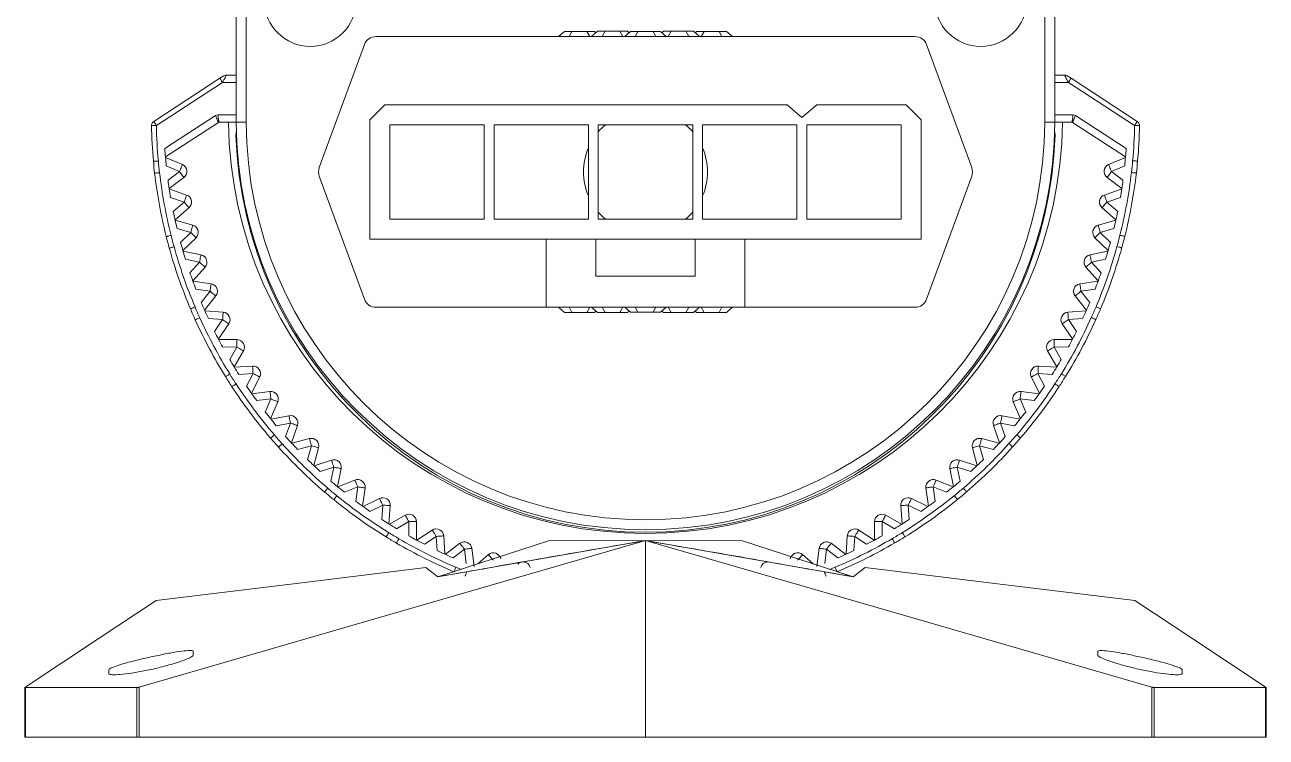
# Model space of a CAD drawing. Header units: inches. Extents: x -2.2 to 18.9, y 3.4 to 18.6.
# Drawn here: x -0.715 to 1.253, y 16.269 to 17.398 of the extents above; entities that cross this region are included whole.
import ezdxf

# ---------------------------------------------------------------- set-up
doc = ezdxf.new("R2010")
doc.units = ezdxf.units.IN
doc.header["$MEASUREMENT"] = 0
doc.layers.add('Graze 2.0 Int', color=7, linetype='Continuous')

msp = doc.modelspace()

# ---------------------------------------------------------------- linework, layer by layer
at = {"layer": 'Graze 2.0 Int', "color": 253, "linetype": 'Continuous', "lineweight": 15}
for p, q in [((-0.380082, 17.243187), (-0.380082, 17.544385)), ((-0.364334, 17.542422), (-0.364334, 17.243266)), ((0.902026, 17.243187), (0.902026, 17.542422)), ((0.917774, 17.544385), (0.917774, 17.243187)), ((0.696046, 17.379014), (-0.158354, 17.379014)), ((0.140483, 17.387196), (0.131035, 17.379014)), ((0.140483, 17.387196), (0.152303, 17.387196)), ((0.152303, 17.387196), (0.147578, 17.379014)), ((0.152303, 17.387196), (0.175941, 17.387196)), ((0.175941, 17.387196), (0.180665, 17.379014)), ((0.175941, 17.387196), (0.18776, 17.387196)), ((0.192886, 17.387261), (0.183362, 17.379014)), ((0.190285, 17.385009), (0.18776, 17.387196)), ((0.192886, 17.387261), (0.204685, 17.387261)), ((0.204685, 17.387261), (0.199923, 17.379014)), ((0.204685, 17.387261), (0.228283, 17.387261)), ((0.228283, 17.387261), (0.233045, 17.379014)), ((0.228283, 17.387261), (0.240082, 17.387261)), ((0.244948, 17.386775), (0.235986, 17.379014)), ((0.242796, 17.384911), (0.240082, 17.387261)), ((0.244948, 17.386775), (0.256897, 17.386775)), ((0.256897, 17.386775), (0.252416, 17.379014)), ((0.256897, 17.386775), (0.280795, 17.386775)), ((0.280795, 17.386775), (0.285276, 17.379014)), ((0.280795, 17.386775), (0.292744, 17.386775)), ((0.301706, 17.379014), (0.292744, 17.386775)), ((0.29761, 17.387261), (0.294896, 17.384911)), ((0.29761, 17.387261), (0.309409, 17.387261)), ((0.309409, 17.387261), (0.304647, 17.379014)), ((0.309409, 17.387261), (0.333007, 17.387261)), ((0.333007, 17.387261), (0.337769, 17.379014)), ((0.333007, 17.387261), (0.344807, 17.387261)), ((0.35433, 17.379014), (0.344807, 17.387261)), ((0.349932, 17.387196), (0.347407, 17.385009)), ((0.349932, 17.387196), (0.361751, 17.387196)), ((0.361751, 17.387196), (0.357027, 17.379014)), ((0.361751, 17.387196), (0.38539, 17.387196)), ((0.38539, 17.387196), (0.390114, 17.379014)), ((0.38539, 17.387196), (0.397209, 17.387196)), ((0.406658, 17.379014), (0.397209, 17.387196)), ((-0.176834, 17.36611), (-0.24835, 17.171228)), ((0.786042, 17.171228), (0.714526, 17.36611)), ((-0.510887, 17.244605), (-0.405903, 17.312783)), ((-0.401615, 17.306179), (-0.506599, 17.238002)), ((-0.405903, 17.312783), (-0.399841, 17.31672)), ((-0.380082, 17.306179), (-0.401615, 17.306179)), ((-0.395553, 17.31799), (-0.380082, 17.31799)), ((0.917774, 17.31799), (0.933245, 17.31799)), ((0.939307, 17.306179), (0.917774, 17.306179)), ((0.937533, 17.31672), (0.943596, 17.312783)), ((1.044291, 17.238002), (0.939307, 17.306179)), ((0.943596, 17.312783), (1.04858, 17.244605)), ((-0.14454, 17.270746), (-0.168162, 17.247124)), ((-0.14454, 17.270746), (0.493256, 17.270746)), ((0.516878, 17.250925), (0.493256, 17.270746)), ((0.5405, 17.270746), (0.516878, 17.250925)), ((0.5405, 17.270746), (0.682232, 17.270746)), ((0.705854, 17.247124), (0.682232, 17.270746)), ((-0.493211, 17.201759), (-0.413059, 17.253811)), ((-0.408062, 17.242972), (-0.492189, 17.18834)), ((-0.413059, 17.253811), (-0.409051, 17.254998)), ((-0.409051, 17.254998), (-0.380082, 17.254998)), ((-0.407338, 17.243187), (-0.408062, 17.242972)), ((-0.380082, 17.243187), (-0.407338, 17.243187)), ((-0.168162, 17.058147), (-0.168162, 17.247124)), ((0.705854, 17.247124), (0.705854, 17.058147)), ((0.902026, 17.243187), (0.917774, 17.243187)), ((0.917774, 17.254998), (0.946743, 17.254998)), ((0.945031, 17.243187), (0.917774, 17.243187)), ((0.945754, 17.242972), (0.945031, 17.243187)), ((1.029881, 17.18834), (0.945754, 17.242972)), ((0.946743, 17.254998), (0.950751, 17.253811)), ((0.950751, 17.253811), (1.030903, 17.201759)), ((-0.136666, 17.089643), (-0.136666, 17.23925)), ((-0.136666, 17.23925), (0.012941, 17.23925)), ((0.012941, 17.23925), (0.012941, 17.089643)), ((0.028689, 17.089643), (0.028689, 17.23925)), ((0.028689, 17.23925), (0.178295, 17.23925)), ((0.178295, 17.23925), (0.178295, 17.089643)), ((0.194043, 17.089643), (0.194043, 17.23925)), ((0.194043, 17.23925), (0.343649, 17.23925)), ((0.343649, 17.23925), (0.343649, 17.089643)), ((0.359397, 17.089643), (0.359397, 17.23925)), ((0.359397, 17.23925), (0.509004, 17.23925)), ((0.509004, 17.23925), (0.509004, 17.089643)), ((0.524752, 17.23925), (0.674358, 17.23925)), ((0.524752, 17.089643), (0.524752, 17.23925)), ((0.674358, 17.23925), (0.674358, 17.089643)), ((-0.492115, 17.18747), (-0.465385, 17.176004)), ((1.003077, 17.176004), (1.029807, 17.18747)), ((-0.470041, 17.16515), (-0.490841, 17.174072)), ((-0.488168, 17.151597), (-0.470041, 17.16515)), ((1.028534, 17.174072), (1.007733, 17.16515)), ((1.007733, 17.16515), (1.02586, 17.151597)), ((-0.462969, 17.15569), (-0.486264, 17.138274)), ((-0.24835, 17.157665), (-0.176834, 16.962783)), ((0.714526, 16.962783), (0.786042, 17.157665)), ((1.023956, 17.138274), (1.000661, 17.15569)), ((-0.486132, 17.137412), (-0.458704, 17.127734)), ((-0.462634, 17.116596), (-0.483978, 17.124127)), ((0.996396, 17.127734), (1.023824, 17.137412)), ((1.02167, 17.124127), (1.000326, 17.116596)), ((-0.479828, 17.101877), (-0.462634, 17.116596)), ((-0.454953, 17.107624), (-0.477048, 17.088709)), ((1.01474, 17.088709), (0.992645, 17.107624)), ((1.000326, 17.116596), (1.01752, 17.101877)), ((-0.47686, 17.087857), (-0.448853, 17.08001)), ((0.012941, 17.089643), (-0.136666, 17.089643)), ((0.178295, 17.089643), (0.028689, 17.089643)), ((0.343649, 17.089643), (0.194043, 17.089643)), ((0.509004, 17.089643), (0.359397, 17.089643)), ((0.674358, 17.089643), (0.524752, 17.089643)), ((0.986545, 17.08001), (1.014552, 17.087857)), ((-0.45204, 17.068637), (-0.473834, 17.074743)), ((-0.468225, 17.052816), (-0.45204, 17.068637)), ((1.011526, 17.074743), (0.989732, 17.068637)), ((0.989732, 17.068637), (1.005917, 17.052816)), ((-0.443784, 17.060191), (-0.464583, 17.03986)), ((0.190106, 17.058147), (-0.168162, 17.058147)), ((0.111366, 16.94988), (0.111366, 17.058147)), ((0.190106, 17.058147), (0.347586, 17.058147)), ((0.190106, 16.999092), (0.190106, 17.058147)), ((0.705854, 17.058147), (0.347586, 17.058147)), ((0.347586, 17.058147), (0.347586, 16.999092)), ((0.426326, 17.058147), (0.426326, 16.94988)), ((1.002275, 17.03986), (0.981476, 17.060191)), ((-0.464339, 17.039022), (-0.435875, 17.033039)), ((-0.438305, 17.021481), (-0.460454, 17.026136)), ((0.973567, 17.033039), (1.002031, 17.039022)), ((0.998146, 17.026136), (0.975997, 17.021481)), ((-0.453411, 17.004627), (-0.438305, 17.021481)), ((-0.429509, 17.013598), (-0.448922, 16.991939)), ((0.986614, 16.991939), (0.967202, 17.013598)), ((0.975997, 17.021481), (0.991103, 17.004627)), ((-0.448623, 16.991119), (-0.419827, 16.987028)), ((0.190106, 16.999092), (0.347586, 16.999092)), ((0.957519, 16.987028), (0.986315, 16.991119)), ((-0.421489, 16.975334), (-0.443897, 16.978518)), ((-0.43545, 16.95752), (-0.421489, 16.975334)), ((-0.412192, 16.968048), (-0.430134, 16.945156)), ((0.967826, 16.945156), (0.949885, 16.968048)), ((0.981589, 16.978518), (0.959181, 16.975334)), ((0.959181, 16.975334), (0.973142, 16.95752)), ((-0.158354, 16.94988), (0.111366, 16.94988)), ((0.426326, 16.94988), (0.111366, 16.94988)), ((0.140483, 16.941697), (0.131035, 16.94988)), ((0.152303, 16.941697), (0.147578, 16.94988)), ((0.175941, 16.941697), (0.180665, 16.94988)), ((0.192886, 16.941632), (0.183362, 16.94988)), ((0.204685, 16.941632), (0.199923, 16.94988)), ((0.228283, 16.941632), (0.233045, 16.94988)), ((0.244948, 16.942118), (0.235986, 16.94988)), ((0.256897, 16.942118), (0.252416, 16.94988)), ((0.280795, 16.942118), (0.285276, 16.94988)), ((0.301706, 16.94988), (0.292744, 16.942118)), ((0.309409, 16.941632), (0.304647, 16.94988)), ((0.333007, 16.941632), (0.337769, 16.94988)), ((0.35433, 16.94988), (0.344807, 16.941632)), ((0.361751, 16.941697), (0.357027, 16.94988)), ((0.38539, 16.941697), (0.390114, 16.94988)), ((0.406658, 16.94988), (0.397209, 16.941697)), ((0.426326, 16.94988), (0.696046, 16.94988)), ((-0.429782, 16.944357), (-0.400778, 16.942174)), ((-0.401665, 16.930397), (-0.424235, 16.932096)), ((-0.414421, 16.9117), (-0.401665, 16.930397)), ((0.140483, 16.941697), (0.152303, 16.941697)), ((0.152303, 16.941697), (0.175941, 16.941697)), ((0.175941, 16.941697), (0.18776, 16.941697)), ((0.190285, 16.943884), (0.18776, 16.941697)), ((0.192886, 16.941632), (0.204685, 16.941632)), ((0.204685, 16.941632), (0.228283, 16.941632)), ((0.228283, 16.941632), (0.240082, 16.941632)), ((0.242796, 16.943982), (0.240082, 16.941632)), ((0.244948, 16.942118), (0.256897, 16.942118)), ((0.256897, 16.942118), (0.280795, 16.942118)), ((0.280795, 16.942118), (0.292744, 16.942118)), ((0.29761, 16.941632), (0.294896, 16.943982)), ((0.29761, 16.941632), (0.309409, 16.941632)), ((0.309409, 16.941632), (0.333007, 16.941632)), ((0.333007, 16.941632), (0.344807, 16.941632)), ((0.349932, 16.941697), (0.347407, 16.943884)), ((0.349932, 16.941697), (0.361751, 16.941697)), ((0.361751, 16.941697), (0.38539, 16.941697)), ((0.38539, 16.941697), (0.397209, 16.941697)), ((0.938471, 16.942174), (0.967474, 16.944357)), ((0.961927, 16.932096), (0.939357, 16.930397)), ((0.939357, 16.930397), (0.952113, 16.9117)), ((-0.391908, 16.92374), (-0.408301, 16.899714)), ((0.945993, 16.899714), (0.9296, 16.92374)), ((-0.407897, 16.898941), (-0.378812, 16.898676)), ((-0.37892, 16.886865), (-0.401552, 16.887071)), ((-0.390415, 16.867368), (-0.37892, 16.886865)), ((0.916504, 16.898676), (0.945589, 16.898941)), ((0.939245, 16.887071), (0.916612, 16.886865)), ((0.916612, 16.886865), (0.928107, 16.867368)), ((-0.368745, 16.880867), (-0.383517, 16.855812)), ((0.921209, 16.855812), (0.906438, 16.880867)), ((-0.383063, 16.855067), (-0.354024, 16.856721)), ((0.891716, 16.856721), (0.920755, 16.855067)), ((-0.353352, 16.844929), (-0.375949, 16.843642)), ((-0.363536, 16.824716), (-0.353352, 16.844929)), ((-0.342804, 16.839615), (-0.355891, 16.81364)), ((0.893583, 16.81364), (0.880497, 16.839615)), ((0.891045, 16.844929), (0.901228, 16.824716)), ((0.913642, 16.843642), (0.891045, 16.844929)), ((-0.355388, 16.812927), (-0.326523, 16.816493)), ((0.864215, 16.816493), (0.893081, 16.812927)), ((-0.325074, 16.804771), (-0.347537, 16.801996)), ((-0.333902, 16.78393), (-0.325074, 16.804771)), ((-0.314199, 16.800164), (-0.325543, 16.773383)), ((0.863235, 16.773383), (0.851891, 16.800164)), ((0.862766, 16.804771), (0.871594, 16.78393)), ((0.885229, 16.801996), (0.862766, 16.804771)), ((-0.324995, 16.772704), (-0.296427, 16.778167)), ((0.834119, 16.778167), (0.862687, 16.772704)), ((-0.294208, 16.766566), (-0.316439, 16.762315)), ((-0.301642, 16.745188), (-0.294208, 16.766566)), ((-0.283053, 16.762687), (-0.292605, 16.735215)), ((0.830297, 16.735215), (0.820745, 16.762687)), ((0.831901, 16.766566), (0.839334, 16.745188)), ((0.854131, 16.762315), (0.831901, 16.766566)), ((-0.292013, 16.734574), (-0.263868, 16.74191)), ((-0.260889, 16.730481), (-0.282791, 16.724772)), ((-0.266896, 16.708659), (-0.260889, 16.730481)), ((0.798581, 16.730481), (0.804589, 16.708659)), ((0.820483, 16.724772), (0.798581, 16.730481)), ((0.80156, 16.74191), (0.829706, 16.734574)), ((-0.249502, 16.727346), (-0.257221, 16.699304)), ((0.794914, 16.699304), (0.787194, 16.727346)), ((-0.256589, 16.698703), (-0.228989, 16.70788)), ((-0.225262, 16.696672), (-0.24674, 16.689531)), ((-0.229817, 16.674501), (-0.225262, 16.696672)), ((-0.213693, 16.694295), (-0.219546, 16.665805)), ((0.757238, 16.665805), (0.751385, 16.694295)), ((0.762954, 16.696672), (0.767509, 16.674501)), ((0.784432, 16.689531), (0.762954, 16.696672)), ((0.766681, 16.70788), (0.794281, 16.698703)), ((-0.218874, 16.665247), (-0.19194, 16.676224)), ((0.729632, 16.676224), (0.756567, 16.665247)), ((-0.187482, 16.665287), (-0.208442, 16.656745)), ((-0.190564, 16.642864), (-0.187482, 16.665287)), ((-0.175781, 16.663679), (-0.179742, 16.634864)), ((0.717434, 16.634864), (0.713474, 16.663679)), ((0.725175, 16.665287), (0.728256, 16.642864)), ((0.746134, 16.656745), (0.725175, 16.665287)), ((-0.179035, 16.634352), (-0.152884, 16.647082)), ((-0.147714, 16.636463), (-0.168065, 16.626556)), ((-0.14931, 16.613886), (-0.147714, 16.636463)), ((-0.135933, 16.63563), (-0.137984, 16.606617)), ((0.675676, 16.606617), (0.673625, 16.63563)), ((0.685406, 16.636463), (0.687002, 16.613886)), ((0.705757, 16.626556), (0.685406, 16.636463)), ((0.690576, 16.647082), (0.716728, 16.634352)), ((-0.137245, 16.606153), (-0.11199, 16.620581)), ((0.649682, 16.620581), (0.674937, 16.606153)), ((-0.106131, 16.610325), (-0.125784, 16.599098)), ((-0.106234, 16.587692), (-0.106131, 16.610325)), ((-0.09432, 16.610271), (-0.094453, 16.581186)), ((-0.093685, 16.580772), (-0.069437, 16.596834)), ((0.607129, 16.596834), (0.631377, 16.580772)), ((0.632145, 16.581186), (0.632013, 16.610271)), ((0.643823, 16.610325), (0.643927, 16.587692)), ((0.663476, 16.599098), (0.643823, 16.610325)), ((-0.062915, 16.586988), (-0.081784, 16.574488)), ((-0.061524, 16.564397), (-0.062915, 16.586988)), ((-0.060468, 16.522803), (0.268794, 16.580185)), ((0.115303, 16.579808), (-0.060468, 16.522803)), ((-0.051126, 16.587713), (-0.049339, 16.558683)), ((-0.048546, 16.55832), (-0.02541, 16.575947)), ((0.268846, 16.580195), (0.115303, 16.579808)), ((0.268839, 16.580194), (0.268794, 16.580185)), ((0.268846, 16.580195), (0.268846, 16.268777)), ((0.268847, 16.580195), (0.422389, 16.579808)), ((0.268898, 16.580185), (0.268853, 16.580194)), ((0.59816, 16.522803), (0.268898, 16.580185)), ((0.422389, 16.579808), (0.59816, 16.522803)), ((0.563103, 16.575947), (0.586238, 16.55832)), ((0.587031, 16.558683), (0.588818, 16.587713)), ((0.600607, 16.586988), (0.599216, 16.564397)), ((0.619476, 16.574488), (0.600607, 16.586988)), ((-0.018252, 16.566552), (-0.036256, 16.552835)), ((-0.015375, 16.544102), (-0.018252, 16.566552)), ((-0.006537, 16.568054), (-0.002839, 16.539204)), ((0.003204, 16.543453), (0.019898, 16.558009)), ((0.517794, 16.558009), (0.534488, 16.543453)), ((0.540531, 16.539204), (0.544229, 16.568054)), ((0.555945, 16.566552), (0.553067, 16.544102)), ((0.573948, 16.552835), (0.555945, 16.566552)), ((-0.060468, 16.522803), (-0.079405, 16.537613)), ((0.011972, 16.535427), (0.010601, 16.534232)), ((0.527091, 16.534232), (0.52572, 16.535427)), ((0.617097, 16.537613), (0.59816, 16.522803)), ((-0.448082, 16.404859), (-0.448082, 16.398626)), ((0.985774, 16.398626), (0.985774, 16.404859)), ((-0.58194, 16.369443), (-0.58194, 16.3757)), ((1.119632, 16.3757), (1.119632, 16.369443)), ((-0.715183, 16.347644), (-0.715183, 16.268777)), ((-0.537534, 16.347517), (-0.714293, 16.347517)), ((-0.714293, 16.347517), (-0.714293, 16.268777)), ((-0.537534, 16.268777), (-0.537534, 16.347517)), ((-0.533709, 16.348189), (-0.533709, 16.268777)), ((1.071401, 16.268777), (1.071401, 16.348189)), ((1.075226, 16.347517), (1.075226, 16.268777)), ((1.075226, 16.347517), (1.251985, 16.347517)), ((1.251985, 16.268777), (1.251985, 16.347517)), ((1.252875, 16.347639), (1.252875, 16.347644)), ((1.252875, 16.268777), (1.252875, 16.347639)), ((-0.714293, 16.268777), (-0.715183, 16.268777)), ((-0.537534, 16.268777), (-0.714293, 16.268777)), ((-0.533709, 16.268777), (-0.537534, 16.268777)), ((0.268846, 16.268777), (-0.533709, 16.268777)), ((0.268846, 16.268777), (1.071401, 16.268777)), ((1.075226, 16.268777), (1.071401, 16.268777)), ((1.075226, 16.268777), (1.251985, 16.268777)), ((1.252875, 16.268777), (1.251985, 16.268777))]:
    msp.add_line(p, q, dxfattribs=at)
at = {"layer": 'Graze 2.0 Int', "color": 253, "linetype": 'Continuous', "lineweight": 15, "flags": 128}
for points in [[(-0.405903, 17.312783), (-0.405821, 17.312656), (-0.405577, 17.31228), (-0.405181, 17.31167), (-0.404647, 17.310848), (-0.403998, 17.309848), (-0.403256, 17.308706), (-0.402452, 17.307467), (-0.401615, 17.306179)], [(-0.395553, 17.31799), (-0.395645, 17.31781), (-0.395918, 17.317278), (-0.396365, 17.316408), (-0.396971, 17.315227), (-0.397718, 17.313771), (-0.398584, 17.312084), (-0.399542, 17.310218), (-0.400562, 17.30823), (-0.401615, 17.306179)], [(0.939307, 17.306179), (0.938124, 17.308483), (0.936987, 17.310699), (0.935939, 17.312741), (0.93502, 17.314531), (0.934266, 17.315999), (0.933706, 17.317091), (0.933361, 17.317763), (0.933245, 17.31799)], [(0.939307, 17.306179), (0.940144, 17.307467), (0.940948, 17.308706), (0.94169, 17.309848), (0.94234, 17.310848), (0.942873, 17.31167), (0.943269, 17.31228), (0.943513, 17.312656), (0.943596, 17.312783)], [(-0.510887, 17.244605), (-0.510805, 17.244478), (-0.510561, 17.244103), (-0.510165, 17.243492), (-0.509631, 17.242671), (-0.508981, 17.24167), (-0.50824, 17.240529), (-0.507436, 17.23929), (-0.506599, 17.238002)], [(-0.413059, 17.253811), (-0.412084, 17.251696), (-0.411147, 17.249663), (-0.410283, 17.247789), (-0.409526, 17.246147), (-0.408904, 17.244799), (-0.408443, 17.243797), (-0.408158, 17.243181), (-0.408062, 17.242972)], [(-0.407338, 17.243187), (-0.407364, 17.243366), (-0.407442, 17.243899), (-0.407568, 17.244769), (-0.407739, 17.24595), (-0.40795, 17.247406), (-0.408195, 17.249092), (-0.408465, 17.250958), (-0.408754, 17.252947), (-0.409051, 17.254998)], [(-0.364334, 17.243266), (-0.367406, 17.243251), (-0.37036, 17.243236), (-0.373083, 17.243222), (-0.375469, 17.24321), (-0.377427, 17.2432), (-0.378883, 17.243193), (-0.379779, 17.243188), (-0.380082, 17.243187)], [(0.946743, 17.254998), (0.946446, 17.252947), (0.946157, 17.250958), (0.945887, 17.249092), (0.945642, 17.247406), (0.945431, 17.24595), (0.94526, 17.244769), (0.945134, 17.243899), (0.945057, 17.243366), (0.945031, 17.243187)], [(0.945754, 17.242972), (0.94585, 17.243181), (0.946135, 17.243797), (0.946596, 17.244799), (0.947218, 17.246147), (0.947975, 17.247789), (0.948839, 17.249663), (0.949776, 17.251696), (0.950751, 17.253811)], [(1.04858, 17.244605), (1.048497, 17.244478), (1.048253, 17.244103), (1.047857, 17.243492), (1.047323, 17.242671), (1.046674, 17.24167), (1.045932, 17.240529), (1.045128, 17.23929), (1.044291, 17.238002)], [(-0.514471, 17.237849), (-0.51432, 17.237852), (-0.513872, 17.237861), (-0.513145, 17.237875), (-0.512166, 17.237894), (-0.510973, 17.237917), (-0.509612, 17.237943), (-0.508135, 17.237972), (-0.506599, 17.238002)], [(-0.379838, 17.228381), (-0.380172, 17.226813), (-0.380443, 17.222887)], [(0.918135, 17.222887), (0.917864, 17.226813), (0.91753, 17.228381)], [(1.052164, 17.237849), (1.052012, 17.237852), (1.051564, 17.237861), (1.050837, 17.237875), (1.049858, 17.237894), (1.048665, 17.237917), (1.047304, 17.237943), (1.045827, 17.237972), (1.044291, 17.238002)], [(-0.511315, 17.181158), (-0.511164, 17.181172), (-0.510718, 17.181213), (-0.509994, 17.18128), (-0.509018, 17.181369), (-0.50783, 17.181479), (-0.506475, 17.181604), (-0.505004, 17.181739), (-0.503474, 17.18188)], [(1.049036, 17.181468), (1.048885, 17.181481), (1.048439, 17.181522), (1.047714, 17.181589), (1.046739, 17.181678), (1.045551, 17.181787), (1.044195, 17.181912), (1.042724, 17.182046), (1.041195, 17.182187)], [(-0.509352, 17.162339), (-0.509202, 17.162357), (-0.508757, 17.162408), (-0.508034, 17.162493), (-0.507061, 17.162606), (-0.505876, 17.162744), (-0.504524, 17.162902), (-0.503057, 17.163073), (-0.501531, 17.163251)], [(-0.465385, 17.176004), (-0.465474, 17.175796), (-0.465739, 17.175178), (-0.466169, 17.174175), (-0.466748, 17.172825), (-0.467454, 17.17118), (-0.468259, 17.169304), (-0.469132, 17.167267), (-0.470041, 17.16515)], [(-0.470041, 17.16515), (-0.468661, 17.163304), (-0.467334, 17.16153), (-0.466112, 17.159894), (-0.46504, 17.158461), (-0.46416, 17.157284), (-0.463507, 17.15641), (-0.463105, 17.155872), (-0.462969, 17.15569)], [(1.000661, 17.15569), (1.000797, 17.155872), (1.001199, 17.15641), (1.001853, 17.157284), (1.002732, 17.158461), (1.003804, 17.159894), (1.005027, 17.16153), (1.006353, 17.163304), (1.007733, 17.16515)], [(1.007733, 17.16515), (1.006825, 17.167267), (1.005951, 17.169304), (1.005146, 17.17118), (1.004441, 17.172825), (1.003862, 17.174175), (1.003431, 17.175178), (1.003166, 17.175796), (1.003077, 17.176004)], [(1.04708, 17.162647), (1.04693, 17.162665), (1.046485, 17.162716), (1.045762, 17.1628), (1.044789, 17.162913), (1.043604, 17.163051), (1.042252, 17.163208), (1.040784, 17.163379), (1.039258, 17.163556)], [(-0.458704, 17.127734), (-0.458779, 17.12752), (-0.459003, 17.126886), (-0.459366, 17.125857), (-0.459855, 17.124472), (-0.46045, 17.122784), (-0.46113, 17.120858), (-0.461867, 17.118769), (-0.462634, 17.116596)], [(1.000326, 17.116596), (0.999559, 17.118769), (0.998822, 17.120858), (0.998143, 17.122784), (0.997547, 17.124472), (0.997058, 17.125857), (0.996695, 17.126886), (0.996471, 17.12752), (0.996396, 17.127734)], [(-0.462634, 17.116596), (-0.461135, 17.114846), (-0.459694, 17.113163), (-0.458366, 17.111611), (-0.457202, 17.110252), (-0.456247, 17.109136), (-0.455537, 17.108307), (-0.4551, 17.107796), (-0.454953, 17.107624)], [(0.992645, 17.107624), (0.992793, 17.107796), (0.99323, 17.108307), (0.993939, 17.109136), (0.994895, 17.110252), (0.996059, 17.111611), (0.997387, 17.113163), (0.998827, 17.114846), (1.000326, 17.116596)], [(-0.490977, 17.062017), (-0.49083, 17.062054), (-0.490396, 17.062163), (-0.48969, 17.06234), (-0.48874, 17.062579), (-0.487583, 17.06287), (-0.486263, 17.063202), (-0.48483, 17.063562), (-0.483341, 17.063937)], [(-0.448853, 17.08001), (-0.448914, 17.079791), (-0.449096, 17.079144), (-0.44939, 17.078093), (-0.449786, 17.076679), (-0.450269, 17.074955), (-0.45082, 17.072989), (-0.451418, 17.070856), (-0.45204, 17.068637)], [(-0.45204, 17.068637), (-0.450429, 17.066989), (-0.44888, 17.065405), (-0.447453, 17.063944), (-0.446202, 17.062664), (-0.445175, 17.061614), (-0.444412, 17.060834), (-0.443942, 17.060353), (-0.443784, 17.060191)], [(0.981476, 17.060191), (0.981634, 17.060353), (0.982104, 17.060834), (0.982867, 17.061614), (0.983894, 17.062664), (0.985145, 17.063944), (0.986572, 17.065405), (0.988121, 17.066989), (0.989732, 17.068637)], [(0.989732, 17.068637), (0.98911, 17.070856), (0.988512, 17.072989), (0.987961, 17.074955), (0.987478, 17.076679), (0.987082, 17.078093), (0.986788, 17.079144), (0.986606, 17.079791), (0.986545, 17.08001)], [(1.028745, 17.062319), (1.028598, 17.062355), (1.028164, 17.062465), (1.027458, 17.062642), (1.026508, 17.06288), (1.025351, 17.06317), (1.02403, 17.063502), (1.022598, 17.063861), (1.021108, 17.064235)], [(-0.486143, 17.043724), (-0.485997, 17.043764), (-0.485565, 17.043884), (-0.484864, 17.044078), (-0.48392, 17.04434), (-0.48277, 17.044659), (-0.481459, 17.045022), (-0.480035, 17.045417), (-0.478555, 17.045827)], [(1.023918, 17.044024), (1.023772, 17.044064), (1.02334, 17.044184), (1.022639, 17.044378), (1.021695, 17.044639), (1.020545, 17.044957), (1.019233, 17.04532), (1.01781, 17.045714), (1.016329, 17.046124)], [(-0.435875, 17.033039), (-0.435922, 17.032817), (-0.43606, 17.03216), (-0.436285, 17.031091), (-0.436587, 17.029654), (-0.436955, 17.027903), (-0.437375, 17.025904), (-0.437831, 17.023736), (-0.438305, 17.021481)], [(0.975997, 17.021481), (0.975523, 17.023736), (0.975067, 17.025904), (0.974647, 17.027903), (0.974279, 17.029654), (0.973977, 17.031091), (0.973752, 17.03216), (0.973614, 17.032817), (0.973567, 17.033039)], [(-0.438305, 17.021481), (-0.436589, 17.019943), (-0.434939, 17.018464), (-0.433418, 17.017101), (-0.432085, 17.015907), (-0.430992, 17.014926), (-0.430179, 17.014198), (-0.429678, 17.013749), (-0.429509, 17.013598)], [(0.967202, 17.013598), (0.96737, 17.013749), (0.967871, 17.014198), (0.968684, 17.014926), (0.969778, 17.015907), (0.97111, 17.017101), (0.972631, 17.018464), (0.974281, 17.019943), (0.975997, 17.021481)], [(-0.419827, 16.987028), (-0.419859, 16.986803), (-0.419954, 16.986137), (-0.420107, 16.985057), (-0.420314, 16.983603), (-0.420565, 16.981831), (-0.420853, 16.979809), (-0.421164, 16.977615), (-0.421489, 16.975334)], [(0.959181, 16.975334), (0.958857, 16.977615), (0.958545, 16.979809), (0.958258, 16.981831), (0.958006, 16.983603), (0.957799, 16.985057), (0.957646, 16.986137), (0.957551, 16.986803), (0.957519, 16.987028)], [(-0.421489, 16.975334), (-0.419675, 16.973913), (-0.417931, 16.972546), (-0.416324, 16.971286), (-0.414915, 16.970182), (-0.413759, 16.969276), (-0.4129, 16.968603), (-0.412371, 16.968188), (-0.412192, 16.968048)], [(0.949885, 16.968048), (0.950063, 16.968188), (0.950592, 16.968603), (0.951451, 16.969276), (0.952607, 16.970182), (0.954016, 16.971286), (0.955623, 16.972546), (0.957367, 16.973913), (0.959181, 16.975334)], [(-0.452554, 16.947417), (-0.452414, 16.947476), (-0.452002, 16.94765), (-0.451332, 16.947934), (-0.45043, 16.948316), (-0.449332, 16.948782), (-0.448078, 16.949313), (-0.446718, 16.949889), (-0.445303, 16.950488)], [(0.990367, 16.947703), (0.990228, 16.947762), (0.989815, 16.947937), (0.989145, 16.94822), (0.988243, 16.948602), (0.987144, 16.949067), (0.985891, 16.949597), (0.98453, 16.950173), (0.983116, 16.950772)], [(-0.444963, 16.930084), (-0.444825, 16.930147), (-0.444417, 16.930331), (-0.443754, 16.930631), (-0.442862, 16.931035), (-0.441775, 16.931527), (-0.440534, 16.932088), (-0.439189, 16.932697), (-0.437789, 16.93333)], [(-0.400778, 16.942174), (-0.400795, 16.941948), (-0.400846, 16.941278), (-0.400928, 16.94019), (-0.401038, 16.938725), (-0.401172, 16.93694), (-0.401326, 16.934904), (-0.401492, 16.932695), (-0.401665, 16.930397)], [(-0.401665, 16.930397), (-0.399762, 16.929098), (-0.397931, 16.927849), (-0.396244, 16.926699), (-0.394766, 16.92569), (-0.393553, 16.924862), (-0.392651, 16.924247), (-0.392096, 16.923868), (-0.391908, 16.92374)], [(0.9296, 16.92374), (0.929788, 16.923868), (0.930343, 16.924247), (0.931245, 16.924862), (0.932458, 16.92569), (0.933937, 16.926699), (0.935623, 16.927849), (0.937454, 16.929098), (0.939357, 16.930397)], [(0.939357, 16.930397), (0.939184, 16.932695), (0.939018, 16.934904), (0.938865, 16.93694), (0.93873, 16.938725), (0.93862, 16.94019), (0.938538, 16.941278), (0.938488, 16.941948), (0.938471, 16.942174)], [(0.982783, 16.930368), (0.982645, 16.93043), (0.982237, 16.930615), (0.981574, 16.930914), (0.980682, 16.931318), (0.979594, 16.931809), (0.978354, 16.93237), (0.977008, 16.932978), (0.975608, 16.933611)], [(-0.378812, 16.898676), (-0.378814, 16.898449), (-0.37882, 16.897777), (-0.37883, 16.896685), (-0.378844, 16.895217), (-0.37886, 16.893427), (-0.378879, 16.891385), (-0.378899, 16.889169), (-0.37892, 16.886865)], [(-0.37892, 16.886865), (-0.376935, 16.885695), (-0.375026, 16.88457), (-0.373267, 16.883533), (-0.371725, 16.882624), (-0.37046, 16.881878), (-0.36952, 16.881324), (-0.368941, 16.880982), (-0.368745, 16.880867)], [(0.906438, 16.880867), (0.906633, 16.880982), (0.907212, 16.881324), (0.908152, 16.881878), (0.909418, 16.882624), (0.910959, 16.883533), (0.912718, 16.88457), (0.914627, 16.885695), (0.916612, 16.886865)], [(0.916612, 16.886865), (0.916591, 16.889169), (0.916571, 16.891385), (0.916552, 16.893427), (0.916536, 16.895217), (0.916523, 16.896685), (0.916513, 16.897777), (0.916506, 16.898449), (0.916504, 16.898676)], [(-0.354024, 16.856721), (-0.354011, 16.856495), (-0.353973, 16.855824), (-0.353911, 16.854734), (-0.353828, 16.853267), (-0.353726, 16.85148), (-0.35361, 16.849442), (-0.353484, 16.84723), (-0.353352, 16.844929)], [(0.891045, 16.844929), (0.891176, 16.84723), (0.891302, 16.849442), (0.891418, 16.85148), (0.89152, 16.853267), (0.891603, 16.854734), (0.891665, 16.855824), (0.891704, 16.856495), (0.891716, 16.856721)], [(-0.39696, 16.84009), (-0.396832, 16.84017), (-0.396451, 16.840406), (-0.395832, 16.840789), (-0.395, 16.841305), (-0.393986, 16.841934), (-0.392829, 16.842652), (-0.391574, 16.84343), (-0.390269, 16.84424)], [(-0.386794, 16.824132), (-0.386667, 16.824215), (-0.386292, 16.82446), (-0.385683, 16.824858), (-0.384864, 16.825394), (-0.383865, 16.826048), (-0.382726, 16.826793), (-0.38149, 16.827601), (-0.380205, 16.828442)], [(-0.353352, 16.844929), (-0.351295, 16.843892), (-0.349316, 16.842896), (-0.347492, 16.841977), (-0.345894, 16.841172), (-0.344582, 16.840511), (-0.343607, 16.84002), (-0.343007, 16.839717), (-0.342804, 16.839615)], [(0.880497, 16.839615), (0.880699, 16.839717), (0.8813, 16.84002), (0.882274, 16.840511), (0.883586, 16.841172), (0.885184, 16.841977), (0.887008, 16.842896), (0.888987, 16.843892), (0.891045, 16.844929)], [(0.924656, 16.824392), (0.92453, 16.824475), (0.924155, 16.82472), (0.923546, 16.825118), (0.922726, 16.825654), (0.921727, 16.826307), (0.920588, 16.827052), (0.919351, 16.82786), (0.918065, 16.8287)], [(0.934816, 16.840354), (0.934687, 16.840433), (0.934306, 16.840669), (0.933688, 16.841053), (0.932855, 16.841568), (0.931841, 16.842197), (0.930684, 16.842914), (0.929428, 16.843692), (0.928123, 16.844501)], [(-0.326523, 16.816493), (-0.326495, 16.816268), (-0.326412, 16.815601), (-0.326278, 16.814518), (-0.326098, 16.81306), (-0.325879, 16.811284), (-0.325628, 16.809257), (-0.325357, 16.807058), (-0.325074, 16.804771)], [(0.862766, 16.804771), (0.863049, 16.807058), (0.863321, 16.809257), (0.863571, 16.811284), (0.863791, 16.81306), (0.863971, 16.814518), (0.864104, 16.815601), (0.864187, 16.816268), (0.864215, 16.816493)], [(-0.325074, 16.804771), (-0.322953, 16.803872), (-0.320912, 16.803008), (-0.319032, 16.802212), (-0.317384, 16.801514), (-0.316031, 16.800941), (-0.315027, 16.800515), (-0.314408, 16.800253), (-0.314199, 16.800164)], [(0.851891, 16.800164), (0.8521, 16.800253), (0.852719, 16.800515), (0.853724, 16.800941), (0.855076, 16.801514), (0.856724, 16.802212), (0.858605, 16.803008), (0.860645, 16.803872), (0.862766, 16.804771)], [(-0.296427, 16.778167), (-0.296384, 16.777944), (-0.296258, 16.777284), (-0.296053, 16.776212), (-0.295777, 16.774769), (-0.295441, 16.773011), (-0.295057, 16.771006), (-0.294641, 16.768829), (-0.294208, 16.766566)], [(0.831901, 16.766566), (0.832333, 16.768829), (0.83275, 16.771006), (0.833133, 16.773011), (0.833469, 16.774769), (0.833745, 16.776212), (0.83395, 16.777284), (0.834076, 16.777944), (0.834119, 16.778167)], [(-0.294208, 16.766566), (-0.292032, 16.765809), (-0.289939, 16.765082), (-0.288011, 16.764411), (-0.28632, 16.763823), (-0.284933, 16.763341), (-0.283902, 16.762982), (-0.283267, 16.762762), (-0.283053, 16.762687)], [(0.820745, 16.762687), (0.820959, 16.762762), (0.821594, 16.762982), (0.822625, 16.763341), (0.824012, 16.763823), (0.825703, 16.764411), (0.827631, 16.765082), (0.829724, 16.765809), (0.831901, 16.766566)], [(-0.325524, 16.742597), (-0.325409, 16.742695), (-0.325069, 16.742987), (-0.324517, 16.743461), (-0.323774, 16.744099), (-0.322869, 16.744877), (-0.321836, 16.745764), (-0.320716, 16.746726), (-0.31955, 16.747727)], [(-0.313024, 16.728392), (-0.312911, 16.728493), (-0.312579, 16.728793), (-0.312038, 16.729281), (-0.311311, 16.729936), (-0.310425, 16.730735), (-0.309414, 16.731647), (-0.308317, 16.732636), (-0.307176, 16.733665)], [(-0.263868, 16.74191), (-0.263811, 16.74169), (-0.263641, 16.74104), (-0.263366, 16.739984), (-0.262996, 16.738562), (-0.262544, 16.73683), (-0.262029, 16.734854), (-0.26147, 16.73271), (-0.260889, 16.730481)], [(-0.260889, 16.730481), (-0.258668, 16.729869), (-0.256532, 16.729281), (-0.254563, 16.728739), (-0.252837, 16.728264), (-0.251421, 16.727874), (-0.250369, 16.727584), (-0.249721, 16.727406), (-0.249502, 16.727346)], [(0.787194, 16.727346), (0.787413, 16.727406), (0.788061, 16.727584), (0.789113, 16.727874), (0.790529, 16.728264), (0.792255, 16.728739), (0.794224, 16.729281), (0.79636, 16.729869), (0.798581, 16.730481)], [(0.798581, 16.730481), (0.799163, 16.73271), (0.799721, 16.734854), (0.800236, 16.73683), (0.800688, 16.738562), (0.801058, 16.739984), (0.801334, 16.74104), (0.801503, 16.74169), (0.80156, 16.74191)], [(0.850924, 16.728623), (0.850812, 16.728724), (0.850479, 16.729024), (0.849938, 16.729511), (0.849211, 16.730167), (0.848324, 16.730965), (0.847313, 16.731876), (0.846215, 16.732865), (0.845074, 16.733893)], [(0.863418, 16.742832), (0.863303, 16.742931), (0.862963, 16.743223), (0.862411, 16.743696), (0.861668, 16.744334), (0.860762, 16.745111), (0.859729, 16.745998), (0.858608, 16.746959), (0.857442, 16.74796)], [(-0.228989, 16.70788), (-0.228917, 16.707664), (-0.228705, 16.707026), (-0.228361, 16.705991), (-0.227897, 16.704597), (-0.227333, 16.702898), (-0.226688, 16.700961), (-0.225989, 16.698858), (-0.225262, 16.696672)], [(-0.225262, 16.696672), (-0.223005, 16.696208), (-0.220835, 16.695762), (-0.218835, 16.695351), (-0.217081, 16.694991), (-0.215643, 16.694696), (-0.214573, 16.694476), (-0.213915, 16.694341), (-0.213693, 16.694295)], [(0.751385, 16.694295), (0.751607, 16.694341), (0.752266, 16.694476), (0.753335, 16.694696), (0.754774, 16.694991), (0.756527, 16.695351), (0.758527, 16.695762), (0.760697, 16.696208), (0.762954, 16.696672)], [(0.762954, 16.696672), (0.763681, 16.698858), (0.76438, 16.700961), (0.765025, 16.702898), (0.765589, 16.704597), (0.766053, 16.705991), (0.766397, 16.707026), (0.766609, 16.707664), (0.766681, 16.70788)], [(-0.19194, 16.676224), (-0.191854, 16.676014), (-0.191601, 16.675392), (-0.191189, 16.674381), (-0.190634, 16.673021), (-0.189959, 16.671364), (-0.189188, 16.669473), (-0.188352, 16.667421), (-0.187482, 16.665287)], [(0.725175, 16.665287), (0.726044, 16.667421), (0.72688, 16.669473), (0.727651, 16.671364), (0.728327, 16.673021), (0.728881, 16.674381), (0.729293, 16.675392), (0.729547, 16.676014), (0.729632, 16.676224)], [(-0.239937, 16.657247), (-0.239839, 16.657362), (-0.239548, 16.657703), (-0.239075, 16.658256), (-0.238439, 16.659001), (-0.237664, 16.659908), (-0.23678, 16.660943), (-0.235821, 16.662066), (-0.234824, 16.663235)], [(-0.225401, 16.645134), (-0.225305, 16.645251), (-0.225023, 16.645599), (-0.224564, 16.646163), (-0.223946, 16.646923), (-0.223193, 16.647849), (-0.222334, 16.648905), (-0.221402, 16.650051), (-0.220433, 16.651243)], [(-0.187482, 16.665287), (-0.1852, 16.664973), (-0.183005, 16.664671), (-0.180982, 16.664393), (-0.179208, 16.66415), (-0.177753, 16.66395), (-0.176672, 16.663801), (-0.176006, 16.66371), (-0.175781, 16.663679)], [(0.713474, 16.663679), (0.713698, 16.66371), (0.714364, 16.663801), (0.715445, 16.66395), (0.716901, 16.66415), (0.718674, 16.664393), (0.720697, 16.664671), (0.722892, 16.664973), (0.725175, 16.665287)], [(0.763334, 16.64533), (0.763239, 16.645447), (0.762956, 16.645795), (0.762497, 16.646359), (0.761879, 16.647119), (0.761126, 16.648044), (0.760266, 16.6491), (0.759334, 16.650246), (0.758365, 16.651438)], [(0.777866, 16.657449), (0.777767, 16.657564), (0.777476, 16.657905), (0.777003, 16.658458), (0.776367, 16.659202), (0.775592, 16.660109), (0.774708, 16.661144), (0.773748, 16.662267), (0.77275, 16.663435)], [(-0.152884, 16.647082), (-0.152785, 16.646878), (-0.15249, 16.646274), (-0.152013, 16.645293), (-0.15137, 16.643972), (-0.150586, 16.642363), (-0.149693, 16.640527), (-0.148723, 16.638535), (-0.147714, 16.636463)], [(-0.147714, 16.636463), (-0.145416, 16.6363), (-0.143206, 16.636144), (-0.141169, 16.636), (-0.139383, 16.635874), (-0.137918, 16.63577), (-0.136829, 16.635693), (-0.136159, 16.635646), (-0.135933, 16.63563)], [(0.673625, 16.63563), (0.673851, 16.635646), (0.674522, 16.635693), (0.67561, 16.63577), (0.677076, 16.635874), (0.678861, 16.636), (0.680898, 16.636144), (0.683108, 16.6363), (0.685406, 16.636463)], [(0.685406, 16.636463), (0.686415, 16.638535), (0.687385, 16.640527), (0.688279, 16.642363), (0.689062, 16.643972), (0.689705, 16.645293), (0.690182, 16.646274), (0.690477, 16.646878), (0.690576, 16.647082)], [(-0.11199, 16.620581), (-0.111878, 16.620383), (-0.111544, 16.6198), (-0.111003, 16.618852), (-0.110274, 16.617577), (-0.109386, 16.616023), (-0.108373, 16.61425), (-0.107274, 16.612326), (-0.106131, 16.610325)], [(0.643823, 16.610325), (0.644966, 16.612326), (0.646066, 16.61425), (0.647078, 16.616023), (0.647966, 16.617577), (0.648695, 16.618852), (0.649236, 16.6198), (0.64957, 16.620383), (0.649682, 16.620581)], [(-0.142246, 16.586081), (-0.142166, 16.58621), (-0.141931, 16.586591), (-0.141549, 16.58721), (-0.141036, 16.588044), (-0.14041, 16.58906), (-0.139695, 16.590219), (-0.13892, 16.591476), (-0.138114, 16.592784)], [(-0.106131, 16.610325), (-0.103827, 16.610315), (-0.101611, 16.610305), (-0.09957, 16.610295), (-0.09778, 16.610287), (-0.096311, 16.61028), (-0.095219, 16.610275), (-0.094547, 16.610272), (-0.09432, 16.610271)], [(-0.069437, 16.596834), (-0.069312, 16.596645), (-0.068941, 16.596085), (-0.068338, 16.595175), (-0.067527, 16.59395), (-0.066538, 16.592458), (-0.065411, 16.590756), (-0.064187, 16.588909), (-0.062915, 16.586988)], [(0.600607, 16.586988), (0.601879, 16.588909), (0.603103, 16.590756), (0.604231, 16.592458), (0.605219, 16.59395), (0.60603, 16.595175), (0.606633, 16.596085), (0.607004, 16.596645), (0.607129, 16.596834)], [(0.632013, 16.610271), (0.63224, 16.610272), (0.632912, 16.610275), (0.634003, 16.61028), (0.635472, 16.610287), (0.637262, 16.610295), (0.639304, 16.610305), (0.641519, 16.610315), (0.643823, 16.610325)], [(0.680203, 16.586244), (0.680123, 16.586373), (0.679888, 16.586754), (0.679506, 16.587373), (0.678992, 16.588207), (0.678365, 16.589222), (0.677651, 16.590381), (0.676875, 16.591638), (0.676068, 16.592945)], [(0.268845, 16.580194), (-0.180585, 16.450271), (-0.533709, 16.348189)], [(-0.12602, 16.576348), (-0.125944, 16.576479), (-0.125718, 16.576866), (-0.125351, 16.577494), (-0.124858, 16.57834), (-0.124256, 16.57937), (-0.12357, 16.580546), (-0.122826, 16.581822), (-0.122051, 16.583149)], [(-0.062915, 16.586988), (-0.060615, 16.587129), (-0.058403, 16.587265), (-0.056365, 16.587391), (-0.054579, 16.587501), (-0.053113, 16.587591), (-0.052023, 16.587658), (-0.051352, 16.587699), (-0.051126, 16.587713)], [(-0.02541, 16.575947), (-0.025273, 16.575766), (-0.024866, 16.575232), (-0.024204, 16.574363), (-0.023314, 16.573195), (-0.022229, 16.571771), (-0.020992, 16.570147), (-0.019649, 16.568385), (-0.018252, 16.566552)], [(0.268847, 16.580194), (0.718277, 16.450271), (1.071401, 16.348189)], [(0.555945, 16.566552), (0.557341, 16.568385), (0.558684, 16.570147), (0.559921, 16.571771), (0.561006, 16.573195), (0.561896, 16.574363), (0.562558, 16.575232), (0.562965, 16.575766), (0.563103, 16.575947)], [(0.588818, 16.587713), (0.589045, 16.587699), (0.589715, 16.587658), (0.590805, 16.587591), (0.592271, 16.587501), (0.594057, 16.587391), (0.596095, 16.587265), (0.598307, 16.587129), (0.600607, 16.586988)], [(0.663981, 16.576505), (0.663904, 16.576635), (0.663678, 16.577022), (0.663311, 16.577651), (0.662818, 16.578496), (0.662216, 16.579526), (0.661529, 16.580702), (0.660784, 16.581977), (0.660009, 16.583304)], [(-0.018252, 16.566552), (-0.015967, 16.566845), (-0.013769, 16.567127), (-0.011744, 16.567386), (-0.009969, 16.567614), (-0.008512, 16.567801), (-0.007429, 16.567939), (-0.006762, 16.568025), (-0.006537, 16.568054)], [(0.019898, 16.558009), (0.020048, 16.557838), (0.020489, 16.557332), (0.021207, 16.556509), (0.022172, 16.555402), (0.023348, 16.554053), (0.02469, 16.552514), (0.026146, 16.550844), (0.027661, 16.549107)], [(0.510032, 16.549107), (0.511546, 16.550844), (0.513002, 16.552514), (0.514344, 16.554053), (0.51552, 16.555402), (0.516486, 16.556509), (0.517203, 16.557332), (0.517645, 16.557838), (0.517794, 16.558009)], [(0.544229, 16.568054), (0.544455, 16.568025), (0.545121, 16.567939), (0.546204, 16.567801), (0.547661, 16.567614), (0.549436, 16.567386), (0.551461, 16.567127), (0.553659, 16.566845), (0.555945, 16.566552)], [(-0.507137, 16.485313), (-0.267607, 16.514601), (-0.079405, 16.537613)], [(-0.034766, 16.530785), (-0.034707, 16.530925), (-0.034533, 16.531338), (-0.034251, 16.532008), (-0.033872, 16.532911), (-0.03341, 16.534011), (-0.032882, 16.535266), (-0.03231, 16.536628), (-0.031714, 16.538044)], [(0.066292, 16.5431), (0.068742, 16.544971), (0.069783, 16.545502)], [(0.572745, 16.530906), (0.572686, 16.531045), (0.572512, 16.531458), (0.57223, 16.532129), (0.57185, 16.533031), (0.571387, 16.534131), (0.570859, 16.535386), (0.570286, 16.536747), (0.56969, 16.538163)], [(1.044829, 16.485313), (0.805299, 16.514601), (0.617097, 16.537613)], [(-0.017236, 16.523664), (-0.017181, 16.523805), (-0.017017, 16.524222), (-0.016752, 16.524899), (-0.016394, 16.525811), (-0.015958, 16.526922), (-0.015461, 16.528189), (-0.014922, 16.529564), (-0.014427, 16.530827)], [(0.555217, 16.523777), (0.555162, 16.523918), (0.554998, 16.524335), (0.554732, 16.525012), (0.554374, 16.525924), (0.553938, 16.527035), (0.55344, 16.528302), (0.5529, 16.529677), (0.552473, 16.530765)], [(-0.715137, 16.347695), (-0.598657, 16.424761), (-0.507137, 16.485313)], [(1.252829, 16.347695), (1.136349, 16.424761), (1.044829, 16.485313)]]:
    msp.add_lwpolyline(points, dxfattribs=at)
at = {"layer": 'Graze 2.0 Int', "color": 253, "linetype": 'Continuous', "lineweight": 15}
for centre in [(-0.26265, 17.4361), (0.800342, 17.4361)]:
    msp.add_circle(centre, 0.072835, dxfattribs=at)
for centre, radius, start, end in [((-0.158354, 17.359328), 0.019685, 90, 159.848253), ((0.696046, 17.359328), 0.019685, 20.151747, 90), ((-0.395553, 17.310116), 0.007874, 90, 123), ((0.933245, 17.310116), 0.007874, 57, 90), ((-0.506599, 17.238002), 0.007874, 123, 181.110226), ((0.268846, 17.253029), 0.661417, 180.852647, 359.147353), ((0.268846, 17.246453), 0.648936, 180.28842, 359.71158), ((0.268846, 17.246453), 0.633188, 180.28842, 359.704407), ((1.044291, 17.238002), 0.007874, 358.889774, 57), ((0.268846, 17.253029), 0.783465, 181.110226, 185.26345), ((0.268846, 17.253029), 0.775591, 181.110226, 185.26345), ((0.268846, 17.243187), 0.649606, 181.790785, 358.209215), ((0.268846, 17.164447), 0.098203, 130.384023, 139.615977), ((0.268846, 17.164447), 0.098203, 40.384023, 49.615977), ((0.268846, 17.253029), 0.775591, 354.759296, 358.889774), ((0.268846, 17.253029), 0.783465, 354.759296, 358.889774), ((0.268846, 17.253029), 0.76378, 183.84897, 185.933638), ((0.268846, 17.164447), 0.098203, 157.232218, 202.767782), ((0.268846, 17.164447), 0.098203, 337.232218, 22.767782), ((0.268846, 17.253029), 0.76378, 354.066362, 356.15103), ((0.268846, 17.253029), 0.775591, 185.26345, 186.647189), ((0.268846, 17.253029), 0.775591, 353.375505, 354.759296), ((0.268846, 17.253029), 0.783465, 353.375505, 354.759296), ((0.268846, 17.253029), 0.783465, 185.26345, 186.647189), ((0.268846, 17.253029), 0.783465, 186.647189, 194.111203), ((0.268846, 17.253029), 0.775591, 186.647189, 194.111203), ((-0.470041, 17.16515), 0.011811, 306.782609, 66.782609), ((-0.22987, 17.164447), 0.019685, 159.848253, 200.151747), ((0.767562, 17.164447), 0.019685, 339.848253, 20.151747), ((1.007733, 17.16515), 0.011811, 113.217391, 233.217391), ((0.268846, 17.253029), 0.775591, 345.911547, 353.375505), ((0.268846, 17.253029), 0.783465, 345.911547, 353.375505), ((0.268846, 17.253029), 0.76378, 187.631579, 189.716247), ((0.268846, 17.253029), 0.76378, 350.283753, 352.368421), ((-0.462634, 17.116596), 0.011811, 310.565217, 70.565217), ((1.000326, 17.116596), 0.011811, 109.434783, 229.434783), ((0.268846, 17.253029), 0.76378, 191.414188, 193.498856), ((0.268846, 17.164447), 0.098203, 220.384023, 229.615977), ((0.268846, 17.164447), 0.098203, 310.384023, 319.615977), ((0.268846, 17.253029), 0.76378, 346.501144, 348.585812), ((0.268846, 17.253029), 0.775591, 194.111203, 195.494958), ((-0.45204, 17.068637), 0.011811, 314.347826, 74.347826), ((0.989732, 17.068637), 0.011811, 105.652174, 225.652174), ((0.268846, 17.253029), 0.775591, 344.527787, 345.911547), ((0.268846, 17.253029), 0.783465, 194.111203, 195.494958), ((0.268846, 17.253029), 0.783465, 195.494958, 202.959376), ((0.268846, 17.253029), 0.775591, 195.494958, 202.959376), ((0.268846, 17.253029), 0.76378, 195.196796, 197.281465), ((0.268846, 17.253029), 0.775591, 337.063369, 344.527787), ((0.268846, 17.253029), 0.783465, 337.063369, 344.527787), ((0.268846, 17.253029), 0.76378, 342.718535, 344.803204), ((0.268846, 17.253029), 0.783465, 344.527787, 345.911547), ((-0.438305, 17.021481), 0.011811, 318.130435, 78.130435), ((0.975997, 17.021481), 0.011811, 101.869565, 221.869565), ((0.268846, 17.253029), 0.76378, 198.979405, 201.064073), ((0.268846, 17.253029), 0.76378, 338.935927, 341.020595), ((-0.421489, 16.975334), 0.011811, 321.913043, 81.913043), ((0.959181, 16.975334), 0.011811, 98.086957, 218.086957), ((0.268846, 17.253029), 0.783465, 202.959376, 204.343169), ((0.268846, 17.253029), 0.775591, 202.959376, 204.343169), ((0.268846, 17.253029), 0.76378, 202.762014, 204.846682), ((-0.158354, 16.969565), 0.019685, 200.151747, 270), ((0.696046, 16.969565), 0.019685, 270, 339.848253), ((0.268846, 17.253029), 0.76378, 335.153318, 337.237986), ((0.268846, 17.253029), 0.775591, 335.679576, 337.063369), ((0.268846, 17.253029), 0.783465, 335.679576, 337.063369), ((0.268846, 17.253029), 0.783465, 204.343169, 211.807588), ((0.268846, 17.253029), 0.775591, 204.343169, 211.807588), ((-0.401665, 16.930397), 0.011811, 325.695652, 85.695652), ((0.939357, 16.930397), 0.011811, 94.304348, 214.304348), ((0.268846, 17.253029), 0.775591, 328.215101, 335.679576), ((0.268846, 17.253029), 0.783465, 328.215101, 335.679576), ((0.268846, 17.253029), 0.76378, 206.544622, 208.629291), ((0.268846, 17.253029), 0.76378, 331.370709, 333.455378), ((-0.37892, 16.886865), 0.011811, 329.478261, 89.478261), ((0.916612, 16.886865), 0.011811, 90.521739, 210.521739), ((0.268846, 17.253029), 0.76378, 210.327231, 212.411899), ((0.268846, 17.253029), 0.76378, 327.588101, 329.672769), ((-0.353352, 16.844929), 0.011811, 333.26087, 93.26087), ((0.891045, 16.844929), 0.011811, 86.73913, 206.73913), ((0.268846, 17.253029), 0.783465, 211.807588, 213.191348), ((0.268846, 17.253029), 0.775591, 211.807588, 213.191348), ((0.268846, 17.253029), 0.775591, 213.191348, 220.655305), ((0.268846, 17.253029), 0.775591, 319.367389, 326.831403), ((0.268846, 17.253029), 0.775591, 326.831403, 328.215101), ((0.268846, 17.253029), 0.783465, 326.831403, 328.215101), ((0.268846, 17.253029), 0.783465, 213.191348, 220.655305), ((0.268846, 17.253029), 0.76378, 214.10984, 216.194508), ((-0.325074, 16.804771), 0.011811, 337.043478, 97.043478), ((0.862766, 16.804771), 0.011811, 82.956522, 202.956522), ((0.268846, 17.253029), 0.783465, 319.367389, 326.831403), ((0.268846, 17.253029), 0.76378, 323.805492, 325.89016), ((0.268846, 17.253029), 0.76378, 217.892448, 219.977117), ((-0.294208, 16.766566), 0.011811, 340.826087, 100.826087), ((0.831901, 16.766566), 0.011811, 79.173913, 199.173913), ((0.268846, 17.253029), 0.76378, 320.022883, 322.107552), ((0.268846, 17.253029), 0.783465, 220.655305, 222.039097), ((0.268846, 17.253029), 0.775591, 220.655305, 222.039097), ((0.268846, 17.253029), 0.775591, 222.039097, 229.503515), ((0.268846, 17.253029), 0.76378, 221.675057, 223.759725), ((-0.260889, 16.730481), 0.011811, 344.608696, 104.608696), ((0.268846, 17.253029), 0.775591, 310.51923, 317.983648), ((0.268846, 17.253029), 0.783465, 310.51923, 317.983648), ((0.798581, 16.730481), 0.011811, 75.391304, 195.391304), ((0.268846, 17.253029), 0.76378, 316.240275, 318.324943), ((0.268846, 17.253029), 0.775591, 317.983648, 319.367389), ((0.268846, 17.253029), 0.783465, 317.983648, 319.367389), ((0.268846, 17.253029), 0.783465, 222.039097, 229.503515), ((0.268846, 17.253029), 0.76378, 225.457666, 227.542334), ((-0.225262, 16.696672), 0.011811, 348.391304, 108.391304), ((0.762954, 16.696672), 0.011811, 71.608696, 191.608696), ((0.268846, 17.253029), 0.76378, 312.457666, 314.542334), ((0.268846, 17.253029), 0.76378, 229.240275, 231.324943), ((-0.187482, 16.665287), 0.011811, 352.173913, 112.173913), ((0.725175, 16.665287), 0.011811, 67.826087, 187.826087), ((0.268846, 17.253029), 0.76378, 308.675057, 310.759725), ((0.268846, 17.253029), 0.783465, 229.503515, 230.887312), ((0.268846, 17.253029), 0.775591, 229.503515, 230.887312), ((0.268846, 17.253029), 0.775591, 230.887312, 238.35127), ((0.268846, 17.253029), 0.775591, 301.671481, 309.135438), ((0.268846, 17.253029), 0.775591, 309.135438, 310.51923), ((0.268846, 17.253029), 0.783465, 309.135438, 310.51923), ((0.268846, 17.253029), 0.783465, 230.887312, 238.35127), ((0.268846, 17.253029), 0.76378, 233.022883, 235.107552), ((-0.147714, 16.636463), 0.011811, 355.956522, 115.956522), ((0.685406, 16.636463), 0.011811, 64.043478, 184.043478), ((0.268846, 17.253029), 0.783465, 301.671481, 309.135438), ((0.268846, 17.253029), 0.76378, 304.892448, 306.977117), ((0.268846, 17.253029), 0.76378, 236.805492, 238.89016), ((-0.106131, 16.610325), 0.011811, 359.73913, 119.73913), ((0.643823, 16.610325), 0.011811, 60.26087, 180.26087), ((0.268846, 17.253029), 0.76378, 301.10984, 303.194508), ((0.268846, 17.253029), 0.775591, 238.35127, 239.735025), ((-0.062915, 16.586988), 0.011811, 3.521739, 123.521739), ((0.600607, 16.586988), 0.011811, 56.478261, 176.478261), ((0.268846, 17.253029), 0.775591, 300.28772, 301.671481), ((0.268846, 17.253029), 0.783465, 238.35127, 239.735025), ((0.268846, 17.253029), 0.783465, 239.735025, 247.199443), ((0.268846, 17.253029), 0.775591, 239.735025, 247.199443), ((0.268846, 17.253029), 0.76378, 240.588101, 242.672769), ((-0.018252, 16.566552), 0.011811, 7.304348, 127.304348), ((0.555945, 16.566552), 0.011811, 52.695652, 172.695652), ((0.268846, 17.253029), 0.775591, 292.823302, 300.28772), ((0.268846, 17.253029), 0.783465, 292.823302, 300.28772), ((0.268846, 17.253029), 0.76378, 297.327231, 299.411899), ((0.268846, 17.253029), 0.783465, 300.28772, 301.671481), ((0.268846, 17.253029), 0.76378, 244.370709, 246.455378), ((0.027661, 16.549107), 0.011811, 11.086957, 131.086957), ((0.510032, 16.549107), 0.011811, 48.913043, 168.913043), ((0.268846, 17.253029), 0.76378, 293.544622, 295.629291), ((0.268846, 17.253029), 0.775591, 247.199443, 247.845141), ((0.074625, 16.534729), 0.011811, 14.869565, 85.570892), ((0.463068, 16.534729), 0.011811, 94.429108, 165.130435), ((0.268846, 17.253029), 0.775591, 292.154843, 292.823302)]:
    msp.add_arc(centre, radius, start, end, dxfattribs=at)
for points, knots in [([(0.268794, 16.580185), (0.215988, 16.571149), (0.110283, 16.55306), (-0.003518, 16.532894), (-0.060468, 16.522803)], [0, 0, 0, 0, 0.49956218, 1, 1, 1, 1]), ([(0.59816, 16.522803), (0.541324, 16.532874), (0.42752, 16.553041), (0.321813, 16.57113), (0.268898, 16.580185)], [0, 0, 0, 0, 0.49941637, 1, 1, 1, 1]), ([(-0.58194, 16.3757), (-0.581196, 16.376559), (-0.579708, 16.378277), (-0.568232, 16.382423), (-0.551289, 16.387321), (-0.52983, 16.392687), (-0.506444, 16.397901), (-0.484011, 16.402294), (-0.46539, 16.405258), (-0.452789, 16.4064), (-0.44839, 16.405861), (-0.448136, 16.405035), (-0.448082, 16.404859)], [0, 0, 0, 0, 0.10665386, 0.21323853, 0.32152545, 0.43193919, 0.54347541, 0.65442282, 0.76306389, 0.86866382, 0.97196548, 1, 1, 1, 1]), ([(-0.448082, 16.398626), (-0.448823, 16.397678), (-0.450305, 16.395782), (-0.46169, 16.390984), (-0.478556, 16.385369), (-0.500091, 16.379423), (-0.523628, 16.374051), (-0.546078, 16.370044), (-0.564576, 16.367828), (-0.577126, 16.367424), (-0.581609, 16.368317), (-0.58188, 16.369238), (-0.58194, 16.369443)], [0, 0, 0, 0, 0.10631664, 0.21253274, 0.32133792, 0.43309099, 0.54558906, 0.65605164, 0.76302939, 0.86723535, 0.97046789, 1, 1, 1, 1]), ([(0.985774, 16.404859), (0.986468, 16.405393), (0.987858, 16.406461), (0.998783, 16.405758), (1.014935, 16.403456), (1.035345, 16.399692), (1.057924, 16.394896), (1.08032, 16.389566), (1.099806, 16.38431), (1.113711, 16.37975), (1.119166, 16.37702), (1.119538, 16.375967), (1.119632, 16.3757)], [0, 0, 0, 0, 0.10302441, 0.20606501, 0.30897262, 0.41355325, 0.5209263, 0.63097799, 0.74245338, 0.85356721, 0.96286947, 1, 1, 1, 1]), ([(1.119632, 16.369443), (1.118924, 16.368808), (1.117509, 16.367537), (1.106387, 16.367559), (1.090018, 16.369176), (1.069568, 16.372463), (1.047191, 16.377156), (1.025032, 16.382817), (1.005612, 16.388754), (0.991651, 16.394073), (0.986221, 16.397207), (0.985862, 16.398347), (0.985774, 16.398626)], [0, 0, 0, 0, 0.10395407, 0.20794436, 0.31122724, 0.41487302, 0.52059566, 0.629571, 0.74139356, 0.85385209, 0.96417503, 1, 1, 1, 1]), ([(-0.715128, 16.347644), (-0.715136, 16.347623), (-0.715161, 16.347562), (-0.714809, 16.347524), (-0.714421, 16.347519), (-0.714293, 16.347517)], [0, 0, 0, 0, 0.26690019, 0.75750343, 1, 1, 1, 1]), ([(-0.537534, 16.347517), (-0.537232, 16.34753), (-0.536628, 16.347556), (-0.535419, 16.347758), (-0.534417, 16.347989), (-0.533857, 16.348147), (-0.533709, 16.348189)], [0, 0, 0, 0, 0.29536199, 0.59059513, 0.89178619, 1, 1, 1, 1]), ([(1.071401, 16.348189), (1.071842, 16.34807), (1.072726, 16.347832), (1.074024, 16.347599), (1.074827, 16.347521), (1.075169, 16.347518), (1.075226, 16.347517)], [0, 0, 0, 0, 0.31655235, 0.633537, 0.93910932, 1, 1, 1, 1]), ([(1.251985, 16.347517), (1.252229, 16.347523), (1.252718, 16.347535), (1.252917, 16.34761), (1.252851, 16.347673), (1.252829, 16.347695)], [0, 0, 0, 0, 0.3982516, 0.79663938, 1, 1, 1, 1])]:
    msp.add_open_spline(points, degree=3, knots=knots, dxfattribs=at)

doc.saveas('drawing.dxf')
